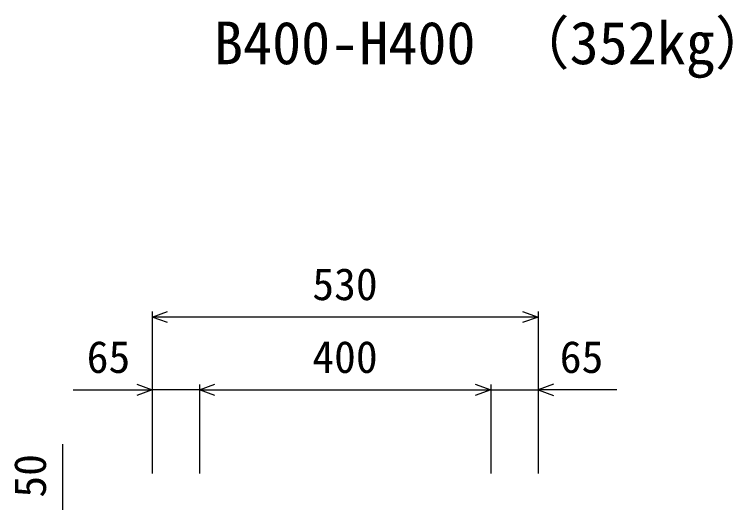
# Model space of a CAD drawing. Units: millimetres, scale not verified. Extents: x -33600 to 33600, y -11880 to 11880.
# Drawn here: x 6714 to 7700, y 7502 to 8173 of the extents above; entities that cross this region are included whole.
import ezdxf
from ezdxf.enums import TextEntityAlignment as Align

# ---------------------------------------------------------------- set-up
doc = ezdxf.new("R2010")
doc.units = ezdxf.units.MM
doc.header["$LTSCALE"] = 40
doc.layers.add('0-0_DIM', color=7, linetype='Continuous', lineweight=25)
doc.layers.add('0-7_TXT', color=7, linetype='Continuous', lineweight=25)
doc.styles.add('ＭＳ ゴシック', font='')
doc.styles.get('ＭＳ ゴシック').set_extended_font_data('MS Gothic')

msp = doc.modelspace()

# ---------------------------------------------------------------- linework, layer by layer
at = {"layer": '0-0_DIM'}
for p, q in [((6903.16, 7764.33), (6903.16, 7541.83)), ((7433.16, 7764.33), (7433.16, 7541.83)), ((7433.16, 7756.83), (6903.16, 7756.83)), ((6794.78, 7656.83), (6903.16, 7656.83)), ((6968.16, 7656.83), (6903.16, 7656.83)), ((6968.16, 7664.33), (6968.16, 7541.83)), ((6968.16, 7656.83), (7368.16, 7656.83)), ((7368.16, 7664.33), (7368.16, 7541.83)), ((7368.16, 7656.83), (7433.16, 7656.83)), ((7541.53, 7656.83), (7433.16, 7656.83)), ((6780.66, 7471.83), (6780.66, 7582.1))]:
    msp.add_line(p, q, dxfattribs=at)
for points in [[(6924.3, 7749.13), (6903.16, 7756.83), (6924.3, 7764.52)], [(7412.01, 7764.52), (7433.16, 7756.83), (7412.01, 7749.13)], [(6882.01, 7664.52), (6903.16, 7656.83), (6882.01, 7649.13)], [(6989.3, 7649.13), (6968.16, 7656.83), (6989.3, 7664.52)], [(7347.01, 7664.52), (7368.16, 7656.83), (7347.01, 7649.13)], [(7454.3, 7664.52), (7433.16, 7656.83), (7454.3, 7649.13)]]:
    msp.add_lwpolyline(points, dxfattribs=at)

# ---------------------------------------------------------------- texts
at = {"layer": '0-0_DIM', "style": 'ＭＳ ゴシック'}
for s, p in [('530', (7123.16, 7766.83)), ('65', (6813.32, 7666.83)), ('400', (7123.16, 7666.83)), ('65', (7463, 7666.83))]:
    msp.add_text(s, height=43.99, dxfattribs=at).set_placement(p, align=Align.BOTTOM_LEFT)
msp.add_text('50', height=43.99, rotation=90, dxfattribs=at).set_placement((6770.66, 7508.75), align=Align.BOTTOM_LEFT)
at = {"layer": '0-7_TXT', "style": 'ＭＳ ゴシック'}
for s, p in [('（352kg）', (7396.53, 8086.5)), ('B400-H400', (6988.16, 8086.5))]:
    msp.add_text(s, height=58.65, dxfattribs=at).set_placement(p, align=Align.BOTTOM_LEFT)

doc.saveas('drawing.dxf')
